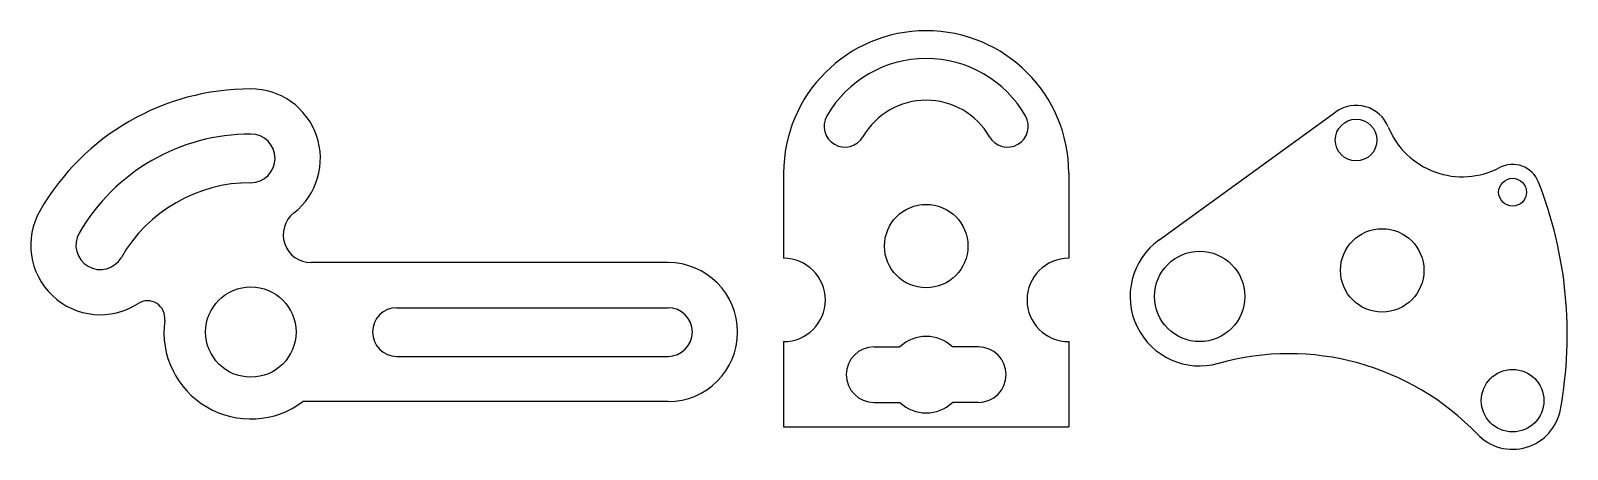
# Model space of a CAD drawing. Header units: millimetres. Extents: x 1541 to 1983, y 1772 to 1893.
import ezdxf

# ---------------------------------------------------------------- set-up
doc = ezdxf.new("R2010")
doc.units = ezdxf.units.MM

msp = doc.modelspace()

# ---------------------------------------------------------------- linework, layer by layer
for p, q in [((1865.52, 1832.33), (1916.39, 1869.23)), ((1757.61, 1851.62), (1757.61, 1827.12)), ((1839.61, 1851.62), (1839.61, 1827.12)), ((1724.36, 1825.88), (1621.68, 1825.88)), ((1646.36, 1812.88), (1724.36, 1812.88)), ((1757.61, 1803.12), (1757.61, 1778.62)), ((1839.61, 1803.12), (1839.61, 1778.62)), ((1646.36, 1798.88), (1724.36, 1798.88)), ((1783.61, 1801.62), (1791.06, 1801.62)), ((1813.61, 1801.62), (1806.16, 1801.62)), ((1724.36, 1785.88), (1619.36, 1785.88)), ((1783.61, 1785.62), (1791.06, 1785.62)), ((1813.61, 1785.62), (1806.16, 1785.62)), ((1757.61, 1778.62), (1839.61, 1778.62))]:
    msp.add_line(p, q)
for centre, radius in [((1922.26, 1861.14), 6), ((1967.26, 1846.14), 4), ((1798.61, 1830.62), 12), ((1929.76, 1823.64), 12), ((1877.26, 1816.14), 13), ((1604.36, 1805.88), 13), ((1967.26, 1786.14), 9)]:
    msp.add_circle(centre, radius)
for centre, radius, start, end in [((1798.61, 1851.62), 41, 0, 180), ((1798.61, 1851.62), 33, 30, 150), ((1604.36, 1805.88), 70, 90, 150), ((1604.36, 1855.88), 20, 308.2132, 90), ((1798.61, 1851.62), 21, 30, 150), ((1922.26, 1861.14), 10, 22.1374, 125.9594), ((1775.23, 1865.12), 6, 150, 330), ((1821.99, 1865.12), 6, 210, 30), ((1604.36, 1805.88), 57, 90, 150), ((1604.36, 1855.88), 7, 270, 90), ((1952.83, 1873.57), 23, 202.1374, 297.7471), ((1967.26, 1846.14), 8, 21.4186, 117.7471), ((1604.36, 1805.88), 43, 90, 150), ((1862.99, 1805.24), 120, 349.6192, 21.4186), ((1561.06, 1830.88), 20, 150, 302.8732), ((1621.68, 1833.88), 8, 128.2132, 270), ((1561.06, 1830.88), 7, 150, 330), ((1877.26, 1816.14), 20, 125.9594, 285.6593), ((1724.36, 1805.88), 20, 270, 90), ((1757.61, 1815.12), 12, 270, 90), ((1839.61, 1815.12), 12, 90, 270), ((1574.63, 1809.89), 5, 352.3316, 122.8732), ((1646.36, 1805.88), 7, 90, 270), ((1724.36, 1805.88), 7, 270, 90), ((1604.36, 1805.88), 25, 172.3316, 306.8699), ((1798.61, 1793.62), 11, 46.6582, 133.3418), ((1783.61, 1793.62), 8, 90, 270), ((1813.61, 1793.62), 8, 270, 90), ((1902.9, 1724.66), 75, 43.687, 105.6593), ((1798.61, 1793.62), 11, 226.6582, 313.3418), ((1967.26, 1786.14), 14, 223.687, 349.6192)]:
    msp.add_arc(centre, radius, start, end)

doc.saveas('drawing.dxf')
